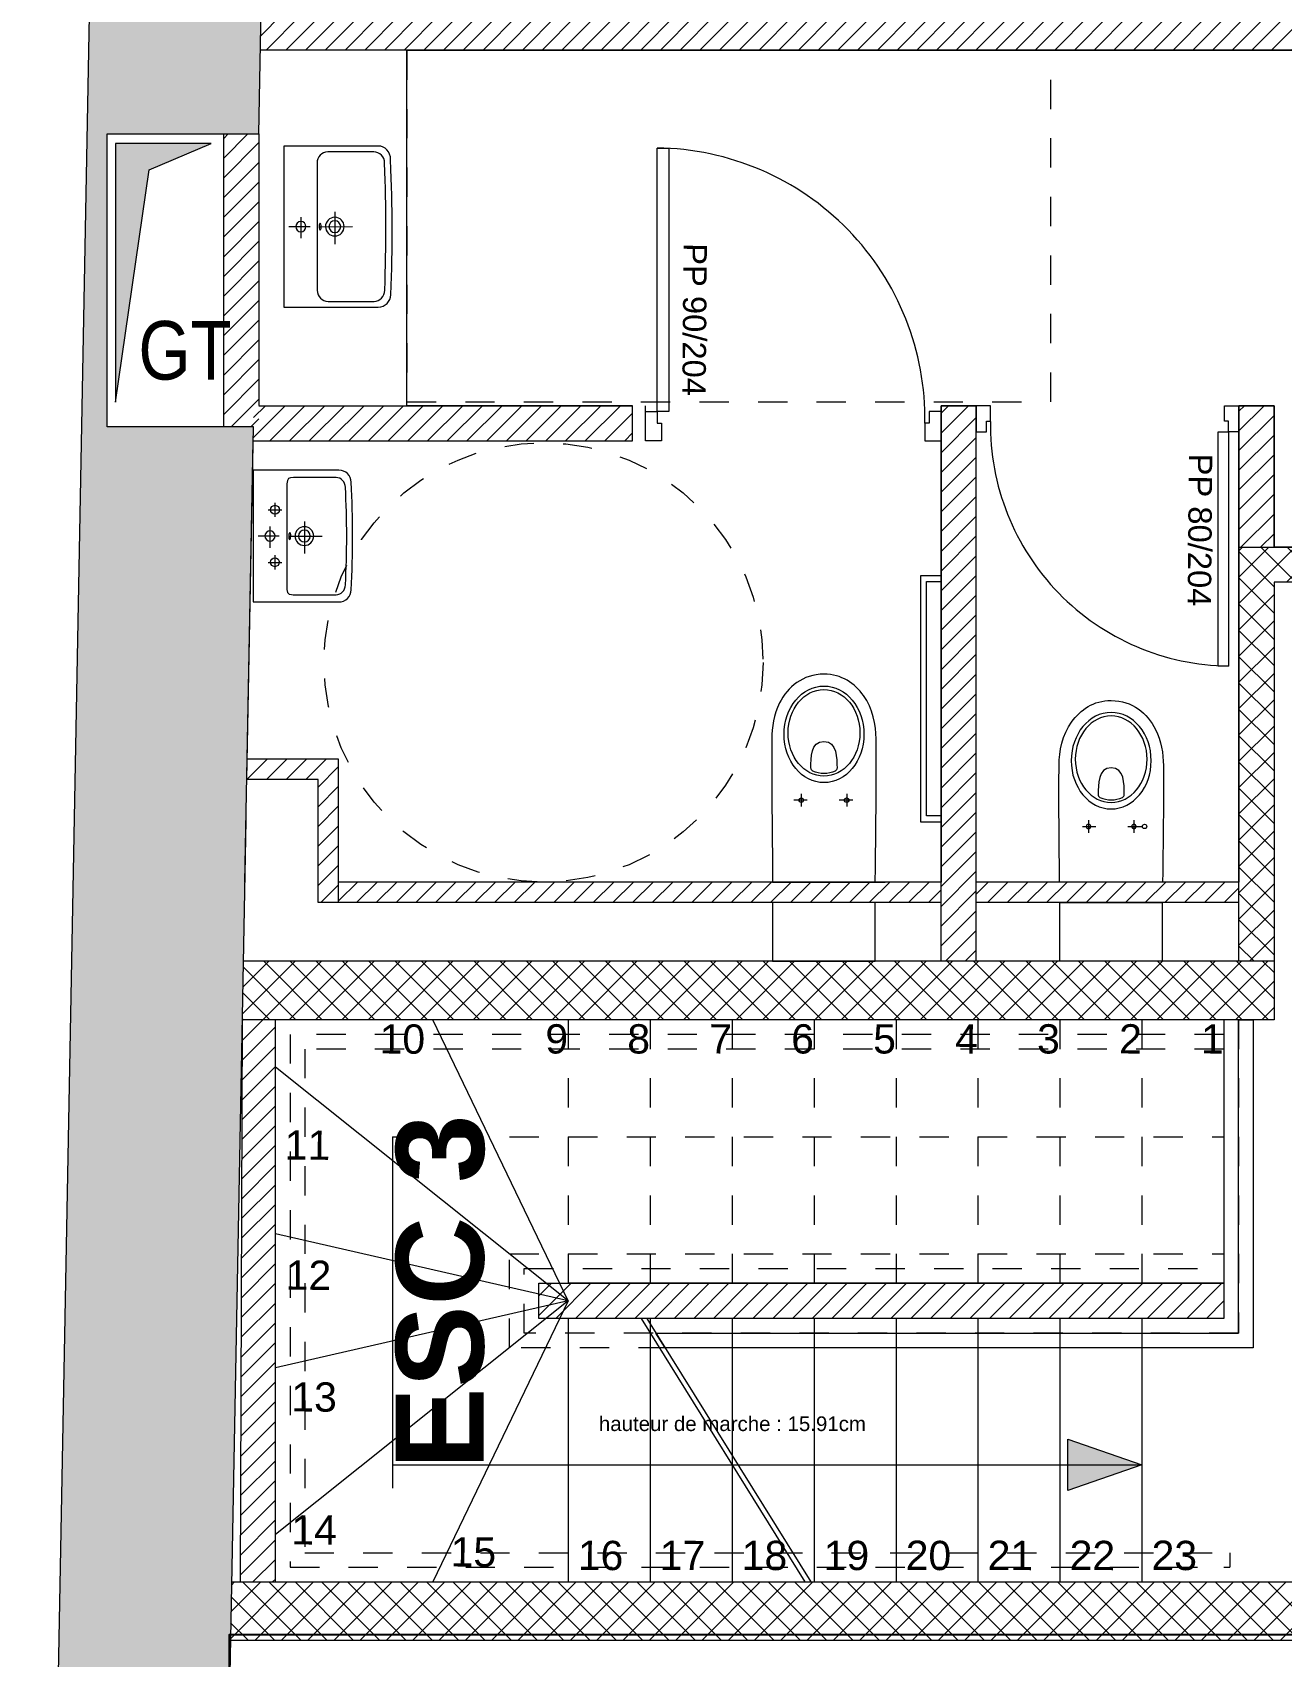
# Model space of a CAD drawing. Extents: x -29.7 to 23.3, y -8.6 to 57.6.
# Drawn here: x -16.51 to -12.25, y -1.74 to 3.81 of the extents above; entities that cross this region are included whole.
import ezdxf

# ---------------------------------------------------------------- set-up
doc = ezdxf.new("R2010")
doc.units = 0
doc.header["$LTSCALE"] = 0.001
for name, pattern in [('92CRH-CVH 01 Structure_Diff$0$CACHE', [0.375, 0.25, -0.125]), ('CONTINU', [0]), ('DASHED', [0.75, 0.5, -0.25]), ('HIDDEN2', [0.1875, 0.125, -0.0625])]:
    doc.linetypes.add(name, pattern=pattern)
doc.layers.get('0').update_dxf_attribs({"lineweight": 5})
doc.layers.add('01-STR_MACONNERIE_HACH', color=252, linetype='Continuous')
doc.layers.add('Exit- Etiquette-incendie', color=1, linetype='Continuous')
doc.layers.add('02-CL HACH PLATRE', color=6, linetype='Continuous', lineweight=5)
doc.layers.add('02-CLOISON_HACH MACONNERIE', color=6, linetype='Continuous', lineweight=5)
doc.layers.add('A-MOQUETTE', color=7, linetype='Continuous', true_color=0xe5ecff)
doc.layers.add('A-projet', color=7, linetype='Continuous', lineweight=5, true_color=0x5b6280)
doc.styles.add('ARIAL', font='arial.ttf')
doc.styles.add('COTE 100', font='arial.ttf', dxfattribs={"height": 0.15})
doc.styles.get("Standard").update_dxf_attribs({"font": 'ARIALN.TTF'})
doc.styles.add('verdana', font='swissc.ttf')

# ---------------------------------------------------------------- blocks, each defined once
blk = doc.blocks.new('wc PMR')
for points in [[(-0.4001, 0.2411), (-0.4001, 0.2611), (-0.3501, 0.2611), (-0.3501, 1.0611), (-0.4001, 1.0611), (-0.4001, 1.0811), (-0.3301, 1.0811), (-0.3301, 0.2411), (-0.4001, 0.2411)], [(0.1752, -0.035), (0.1752, -0.235), (-0.1753, -0.235), (-0.1753, -0.035), (0.1752, -0.035)]]:
    blk.add_lwpolyline(points)
for points in [[(-0.1356, 0.6717), (-0.1047, 0.7143), (-0.0611, 0.745), (-0.0001, 0.745)], [(-0.1783, 0.5239), (-0.1779, 0.5716), (-0.1666, 0.629), (-0.1356, 0.6717)], [(-0.078, 0.3365), (-0.078, 0.3365), (-0.078, 0.2933), (-0.078, 0.2933)], [(0.0773, 0.3369), (0.0773, 0.3369), (0.0773, 0.2936), (0.0773, 0.2936)], [(-0.0985, 0.3147), (-0.0985, 0.3147), (-0.0522, 0.3147), (-0.0522, 0.3147)], [(0.0568, 0.3151), (0.0568, 0.3151), (0.1031, 0.3151), (0.1031, 0.3151)], [(0.1752, 0.035), (0.1752, 0.035), (-0.1754, 0.035), (-0.1754, 0.035)]]:
    blk.add_open_spline(points, degree=3)
for points, knots in [([(-0.0001, 0.745), (-0.0001, 0.745), (0.0724, 0.7449), (0.1234, 0.7019), (0.1515, 0.6466)], [0.5714286, 0.5714286, 0.5714286, 0.5714286, 0.5714286, 0.7142857, 0.7142857, 0.7142857, 0.7142857]), ([(-0.0002, 0.7044), (0.0752, 0.7044), (0.1364, 0.6306), (0.1364, 0.5396), (0.1364, 0.5396), (0.1364, 0.4486), (0.0753, 0.3748), (-0.0002, 0.3748), (-0.0002, 0.3748), (-0.0756, 0.3748), (-0.1368, 0.4486), (-0.1368, 0.5396), (-0.1368, 0.5396), (-0.1368, 0.6306), (-0.0756, 0.7044), (-0.0002, 0.7044)], [0, 0, 0, 0, 0.25, 0.25, 0.25, 0.25, 0.5, 0.5, 0.5, 0.5, 0.75, 0.75, 0.75, 0.75, 1, 1, 1, 1]), ([(-0.0001, 0.6924), (0.0676, 0.6924), (0.1225, 0.6262), (0.1225, 0.5446), (0.1225, 0.5446), (0.1225, 0.463), (0.0676, 0.3968), (-0.0001, 0.3968), (-0.0001, 0.3968), (-0.0678, 0.3968), (-0.1227, 0.463), (-0.1228, 0.5446), (-0.1228, 0.5446), (-0.1228, 0.6262), (-0.0678, 0.6924), (-0.0001, 0.6924)], [0, 0, 0, 0, 0.25, 0.25, 0.25, 0.25, 0.5, 0.5, 0.5, 0.5, 0.75, 0.75, 0.75, 0.75, 1, 1, 1, 1]), ([(0.1515, 0.6466), (0.1515, 0.6466), (0.1711, 0.6078), (0.178, 0.5626), (0.1783, 0.5236)], [0.7142857, 0.7142857, 0.7142857, 0.7142857, 0.7142857, 0.8571429, 0.8571429, 0.8571429, 0.8571429]), ([(-0.1754, 0.035), (-0.1754, 0.035), (-0.1787, 0.3113), (-0.1791, 0.4176), (-0.1783, 0.5239)], [0.1428571, 0.1428571, 0.1428571, 0.1428571, 0.1428572, 0.2857143, 0.2857143, 0.2857143, 0.2857143]), ([(0.0445, 0.4244), (0.0446, 0.4203), (0.0419, 0.4154), (0.0382, 0.4139), (0.0382, 0.4139), (0.0262, 0.4089), (0.013, 0.4058), (0, 0.4058), (0, 0.4058), (-0.0131, 0.4058), (-0.0264, 0.4088), (-0.0385, 0.4139), (-0.0385, 0.4139), (-0.0423, 0.4155), (-0.045, 0.4204), (-0.0447, 0.4245), (-0.0447, 0.4245), (-0.0432, 0.4567), (-0.0461, 0.5154), (-0.0001, 0.5153), (-0.0001, 0.5153), (0.0459, 0.5153), (0.0439, 0.459), (0.0445, 0.4244)], [0, 0, 0, 0, 0.166667, 0.166667, 0.166667, 0.166667, 0.333333, 0.333333, 0.333333, 0.333333, 0.5, 0.5, 0.5, 0.5, 0.666667, 0.666667, 0.666667, 0.666667, 0.833333, 0.833333, 0.833333, 0.833333, 1, 1, 1, 1]), ([(0.1783, 0.5236), (0.1783, 0.5236), (0.179, 0.4174), (0.1779, 0.3112), (0.1752, 0.035)], [0.8571429, 0.8571429, 0.8571429, 0.8571429, 0.8571429, 1, 1, 1, 1]), ([(-0.0776, 0.3223), (-0.0735, 0.3223), (-0.0702, 0.319), (-0.0702, 0.3149), (-0.0702, 0.3149), (-0.0702, 0.3108), (-0.0735, 0.3074), (-0.0776, 0.3074), (-0.0776, 0.3074), (-0.0817, 0.3074), (-0.0851, 0.3108), (-0.0851, 0.3149), (-0.0851, 0.3149), (-0.0851, 0.319), (-0.0817, 0.3223), (-0.0776, 0.3223)], [0, 0, 0, 0, 0.25, 0.25, 0.25, 0.25, 0.5, 0.5, 0.5, 0.5, 0.75, 0.75, 0.75, 0.75, 1, 1, 1, 1]), ([(0.0775, 0.3223), (0.0816, 0.3223), (0.0849, 0.319), (0.0849, 0.3149), (0.0849, 0.3149), (0.0849, 0.3108), (0.0816, 0.3074), (0.0775, 0.3074), (0.0775, 0.3074), (0.0733, 0.3074), (0.07, 0.3108), (0.07, 0.3149), (0.07, 0.3149), (0.07, 0.319), (0.0733, 0.3223), (0.0775, 0.3223)], [0, 0, 0, 0, 0.25, 0.25, 0.25, 0.25, 0.5, 0.5, 0.5, 0.5, 0.75, 0.75, 0.75, 0.75, 1, 1, 1, 1])]:
    blk.add_open_spline(points, degree=3, knots=knots)
blk = doc.blocks.new('WC hand 2')
at = {"linetype": 'Continuous'}
for points in [[(-101.846, 114.7909), (-101.8151, 114.8335), (-101.7716, 114.8642), (-101.7105, 114.8642)], [(-101.8887, 114.6432), (-101.8884, 114.6909), (-101.8771, 114.7482), (-101.846, 114.7909)], [(-101.5352, 114.2442), (-101.5352, 114.2442), (-101.8869, 114.2442), (-101.8869, 114.2442)]]:
    blk.add_open_spline(points, degree=3, dxfattribs=at)
for points, knots in [([(-101.7105, 114.8642), (-101.7105, 114.8642), (-101.638, 114.8642), (-101.587, 114.8211), (-101.5589, 114.7658)], [0.5714286, 0.5714286, 0.5714286, 0.5714286, 0.5714286, 0.7142857, 0.7142857, 0.7142857, 0.7142857]), ([(-101.7106, 114.8236), (-101.6352, 114.8236), (-101.574, 114.7498), (-101.574, 114.6588), (-101.574, 114.6588), (-101.574, 114.5678), (-101.6352, 114.494), (-101.7106, 114.494), (-101.7106, 114.494), (-101.7861, 114.494), (-101.8472, 114.5678), (-101.8472, 114.6588), (-101.8472, 114.6588), (-101.8472, 114.7498), (-101.7861, 114.8236), (-101.7106, 114.8236)], [0, 0, 0, 0, 0.25, 0.25, 0.25, 0.25, 0.5, 0.5, 0.5, 0.5, 0.75, 0.75, 0.75, 0.75, 1, 1, 1, 1]), ([(-101.7106, 114.8116), (-101.6428, 114.8116), (-101.5879, 114.7454), (-101.5879, 114.6638), (-101.5879, 114.6638), (-101.5879, 114.5822), (-101.6428, 114.516), (-101.7106, 114.516), (-101.7106, 114.516), (-101.7783, 114.516), (-101.8332, 114.5822), (-101.8332, 114.6638), (-101.8332, 114.6638), (-101.8332, 114.7454), (-101.7783, 114.8116), (-101.7106, 114.8116)], [0, 0, 0, 0, 0.25, 0.25, 0.25, 0.25, 0.5, 0.5, 0.5, 0.5, 0.75, 0.75, 0.75, 0.75, 1, 1, 1, 1]), ([(-101.5589, 114.7658), (-101.5589, 114.7658), (-101.5393, 114.727), (-101.5325, 114.6818), (-101.5322, 114.6428)], [0.7142857, 0.7142857, 0.7142857, 0.7142857, 0.7142857, 0.8571429, 0.8571429, 0.8571429, 0.8571429]), ([(-101.8869, 114.2442), (-101.8869, 114.2442), (-101.8892, 114.4305), (-101.8895, 114.5368), (-101.8887, 114.6432)], [0.1428571, 0.1428571, 0.1428571, 0.1428571, 0.1428572, 0.2857143, 0.2857143, 0.2857143, 0.2857143]), ([(-101.6659, 114.5436), (-101.6658, 114.5395), (-101.6685, 114.5347), (-101.6723, 114.5331), (-101.6723, 114.5331), (-101.6843, 114.5281), (-101.6974, 114.525), (-101.7105, 114.525), (-101.7105, 114.525), (-101.7236, 114.525), (-101.7368, 114.528), (-101.7489, 114.5331), (-101.7489, 114.5331), (-101.7527, 114.5347), (-101.7554, 114.5396), (-101.7552, 114.5437), (-101.7552, 114.5437), (-101.7536, 114.5759), (-101.7566, 114.6346), (-101.7106, 114.6345), (-101.7106, 114.6345), (-101.6645, 114.6345), (-101.6665, 114.5782), (-101.6659, 114.5436)], [0, 0, 0, 0, 0.166667, 0.166667, 0.166667, 0.166667, 0.333333, 0.333333, 0.333333, 0.333333, 0.5, 0.5, 0.5, 0.5, 0.666667, 0.666667, 0.666667, 0.666667, 0.833333, 0.833333, 0.833333, 0.833333, 1, 1, 1, 1]), ([(-101.5322, 114.6428), (-101.5322, 114.6428), (-101.5314, 114.5366), (-101.5326, 114.4304), (-101.5352, 114.2442)], [0.8571429, 0.8571429, 0.8571429, 0.8571429, 0.8571429, 1, 1, 1, 1]), ([(-101.7881, 114.4416), (-101.784, 114.4416), (-101.7806, 114.4382), (-101.7806, 114.4341), (-101.7806, 114.4341), (-101.7806, 114.43), (-101.784, 114.4267), (-101.7881, 114.4267), (-101.7881, 114.4267), (-101.7922, 114.4267), (-101.7955, 114.43), (-101.7955, 114.4341), (-101.7955, 114.4341), (-101.7955, 114.4382), (-101.7922, 114.4416), (-101.7881, 114.4416)], [0, 0, 0, 0, 0.25, 0.25, 0.25, 0.25, 0.5, 0.5, 0.5, 0.5, 0.75, 0.75, 0.75, 0.75, 1, 1, 1, 1]), ([(-101.633, 114.4416), (-101.6289, 114.4416), (-101.6256, 114.4382), (-101.6256, 114.4341), (-101.6256, 114.4341), (-101.6256, 114.43), (-101.6289, 114.4267), (-101.633, 114.4267), (-101.633, 114.4267), (-101.6371, 114.4267), (-101.6405, 114.43), (-101.6405, 114.4341), (-101.6405, 114.4341), (-101.6405, 114.4382), (-101.6371, 114.4416), (-101.633, 114.4416)], [0, 0, 0, 0, 0.25, 0.25, 0.25, 0.25, 0.5, 0.5, 0.5, 0.5, 0.75, 0.75, 0.75, 0.75, 1, 1, 1, 1])]:
    blk.add_open_spline(points, degree=3, knots=knots, dxfattribs=at)
at = {"linetype": 'DASHED'}
for points in [[(-101.809, 114.4339), (-101.809, 114.4339), (-101.7627, 114.4339), (-101.7627, 114.4339)], [(-101.7884, 114.4557), (-101.7884, 114.4557), (-101.7884, 114.4125), (-101.7884, 114.4125)], [(-101.6537, 114.4343), (-101.6537, 114.4343), (-101.6074, 114.4343), (-101.6074, 114.4343)], [(-101.6332, 114.4561), (-101.6332, 114.4561), (-101.6332, 114.4128), (-101.6332, 114.4128)]]:
    blk.add_open_spline(points, degree=3, dxfattribs=at)
blk = doc.blocks.new('WC HF')
blk.add_lwpolyline([(-0.1752, 0.035), (-0.1752, 0.235), (0.1752, 0.235), (0.1752, 0.035), (-0.1752, 0.035)])
at = {"rotation": 180.0036056120651}
blk.add_blockref('WC hand 2', (-101.7183, 114.2028), dxfattribs=at)
blk = doc.blocks.new('BLOC_ATT_RENS_100')
at = {"flags": 8}
for tag, p, height in [('N°', (-0.4156, 0.9727), 0.25), ('TITRE', (-0.4156, 0.6753), 0.21), ('SURF', (-0.4156, 0.3727), 0.15), ('EFFECTIF', (-0.4156, 0.0727), 0.15), ('HSP', (-0.4156, -0.2356), 0.15), ('REV.SOL', (-0.4156, -0.5258), 0.15), ('REV.MUR', (-0.4156, -0.8258), 0.15), ('PLAF', (-0.4156, -1.1258), 0.15)]:
    blk.add_attdef(tag, p, '', height=height, dxfattribs=at)
at = {"layer": 'Exit- Etiquette-incendie', "flags": 8}
for tag, p in [('EFFECTIF.MAX', (-0.4156, -1.414)), ('SURF.PROG', (-0.4156, -1.6479))]:
    blk.add_attdef(tag, p, '', height=0.15, dxfattribs=at)
blk = doc.blocks.new('Xref-R2-2018-11')
h = blk.add_hatch(color=256)
h.dxf.hatch_style = 1
h.paths.add_polyline_path([(-13.5068, -3.4388), (-13.5068, -4.3229), (-13.3914, -3.5288), (-13.1797, -3.4388)])
h = blk.add_hatch(color=256)
h.dxf.hatch_style = 1
h.paths.add_polyline_path([(-9.9999, -7.9514), (-10.2529, -8.0393), (-10.2529, -7.8634)])
at = {"layer": '01-STR_MACONNERIE_HACH'}
h = blk.add_hatch(color=256, dxfattribs=at)
h.dxf.hatch_style = 1
h.paths.add_polyline_path([(-2.9338, -12.9281), (-2.9663, -13.1734), (-3.0344, -13.1725), (-3.0351, -13.2325), (-2.9852, -13.2331), (-2.9887, -13.5068), (-2.0358, -13.519), (-2.0323, -13.2453), (-1.9823, -13.2459), (-1.9815, -13.1859), (-2.0482, -13.1851), (-2.0744, -12.939)])
h.paths.add_polyline_path([(-5.9186, -12.89), (-5.9511, -13.1353), (-6.0192, -13.1344), (-6.02, -13.1944), (-5.97, -13.195), (-5.9735, -13.4687), (-4.3537, -13.4894), (-4.3502, -13.2157), (-4.3002, -13.2163), (-4.2995, -13.1563), (-4.3661, -13.1555), (-4.3924, -12.9095)])
h.paths.add_polyline_path([(-8.8763, -12.8523), (-8.9088, -13.0975), (-8.9769, -13.0967), (-8.9777, -13.1567), (-8.9277, -13.1573), (-8.9312, -13.431), (-7.3386, -13.4513), (-7.3351, -13.1776), (-7.2851, -13.1783), (-7.2843, -13.1183), (-7.351, -13.1174), (-7.3772, -12.8714)])
h.paths.add_polyline_path([(-11.1808, -12.8229), (-11.2133, -13.0681), (-11.2814, -13.0673), (-11.2822, -13.1273), (-11.2323, -13.1279), (-11.2358, -13.4016), (-10.2963, -13.4136), (-10.2928, -13.1399), (-10.2428, -13.1405), (-10.242, -13.0805), (-10.3087, -13.0797), (-10.3349, -12.8336)])
h.paths.add_polyline_path([(-10.8967, 6.6649), (-10.9467, 6.6652), (-10.9471, 6.6052), (-10.8943, 6.6049), (-10.8705, 6.3609), (-9.9349, 6.3549), (-9.9079, 6.5986), (-9.8547, 6.5982), (-9.8543, 6.6582), (-9.9043, 6.6585), (-9.9023, 6.9761), (-10.8947, 6.9824)])
h.paths.add_polyline_path([(-8.5844, 6.9676), (-8.5864, 6.6501), (-8.6364, 6.6504), (-8.6368, 6.5904), (-8.5841, 6.5901), (-8.5602, 6.3461), (-6.992, 6.3361), (-6.965, 6.5797), (-6.9118, 6.5794), (-6.9114, 6.6394), (-6.9614, 6.6397), (-6.9594, 6.9572)])
h.paths.add_polyline_path([(-5.6415, 6.9488), (-5.6435, 6.6313), (-5.6935, 6.6316), (-5.6939, 6.5716), (-5.6412, 6.5713), (-5.6173, 6.3273), (-4.0169, 6.317), (-3.99, 6.5607), (-3.9367, 6.5604), (-3.9364, 6.6204), (-3.9864, 6.6207), (-3.9843, 6.9382)])
h.paths.add_polyline_path([(-2.6665, 6.9298), (-2.6685, 6.6123), (-2.7185, 6.6126), (-2.7189, 6.5526), (-2.6661, 6.5522), (-2.6423, 6.3082), (-1.704, 6.3022), (-1.677, 6.5459), (-1.6238, 6.5456), (-1.6234, 6.6056), (-1.6734, 6.6059), (-1.6714, 6.9234)])
h.paths.add_polyline_path([(-0.3535, 6.915), (-0.3555, 6.5975), (-0.4055, 6.5978), (-0.4059, 6.5378), (-0.3532, 6.5375), (-0.3294, 6.2934), (1.2351, 6.2834), (1.2366, 6.5273), (1.2866, 6.527), (1.287, 6.587), (1.237, 6.5873), (1.2391, 6.9048)])
h.paths.add_polyline_path([(3.4414, 4.4566), (3.7374, 4.0365), (4.1422, 3.9277), (4.1734, 4.0436), (4.1251, 4.0566), (4.2613, 4.563), (4.0393, 4.878), (3.7229, 4.655), (3.6977, 4.6372), (3.6755, 4.6216), (3.6725, 4.6195)])
h.paths.add_polyline_path([(1.9624, -2.4843), (2.1824, -2.4855), (2.1893, -1.2784), (1.9694, -1.2771)])
edge = h.paths.add_edge_path()
edge.add_line((2.5716, 5.6909), (3.1695, 6.1123))
edge.add_line((3.1695, 6.1123), (3.0138, 6.3333))
edge.add_arc((1.8436, 5.4114), 1.4897, 38.2323, 77.6185)
edge.add_line((2.1631, 6.8664), (2.163, 6.8989))
edge.add_line((2.163, 6.8989), (1.9782, 6.9001))
edge.add_line((1.9782, 6.9001), (1.9761, 6.5826))
edge.add_line((1.9761, 6.5826), (1.9261, 6.5829))
edge.add_line((1.9261, 6.5829), (1.9257, 6.5229))
edge.add_line((1.9257, 6.5229), (1.9757, 6.5226))
edge.add_line((1.9757, 6.5226), (1.9742, 6.2787))
edge.add_line((1.9742, 6.2787), (2.1582, 6.2775))
edge.add_line((2.1582, 6.2775), (2.5716, 5.6909))
h.paths.add_polyline_path([(-13.0351, -4.4062), (-13.5351, -4.4062), (-13.5351, -3.4062), (-13.0165, -3.4062), (-12.8339, 6.3734), (-12.2452, 6.3697), (-12.2182, 6.6133), (-12.165, 6.613), (-12.1646, 6.673), (-12.2146, 6.6733), (-12.2125, 6.9908), (-12.9153, 6.9953), (-12.913, 7.3501), (-13.403, 7.3532), (-13.7899, -13.369), (-12.6008, -13.3842), (-12.5973, -13.1105), (-12.5473, -13.1111), (-12.5465, -13.0511), (-12.6132, -13.0503), (-12.6395, -12.8042), (-13.1918, -12.7972)])
h.paths.add_polyline_path([(-13.5351, -4.4062), (-13.5351, -3.4062)], flags=16)
at = {"layer": '02-CL HACH PLATRE', "lineweight": 13, "transparency": 33554687}
h = blk.add_hatch(dxfattribs=at)
h.set_pattern_fill('ANSI31', color=256, scale=0.015)
h.paths.add_polyline_path([(-8.4282, -2.9121), (-8.5484, -2.9121), (-8.5484, -3.0001), (-11.2668, -3.0001), (-11.2683, -3.1201), (-8.5484, -3.1201), (-8.5484, -3.2472), (-8.4282, -3.2472)])
h.paths.add_polyline_path([(-11.2668, -3.0001), (-13.0089, -3.0001), (-13.0111, -3.118), (-13.0111, -3.1201), (-11.2683, -3.1201)])
h = blk.add_hatch(dxfattribs=at)
h.set_pattern_fill('ANSI31', color=256, scale=0.015)
h.set_pattern_definition([(45, (-0.112634, 0.00021), (-0.03367596, 0.03367596), [])])
h.paths.add_polyline_path([(-13.1365, -3.4062), (-13.0165, -3.4062), (-13.0165, -4.4062), (-13.1365, -4.4062)])
h = blk.add_hatch(dxfattribs=at)
h.set_pattern_fill('ANSI31', color=256, scale=0.015)
h.paths.add_polyline_path([(-11.7398, -4.4546), (-11.7398, -4.3346), (-13.0338, -4.3346), (-13.036, -4.4546)])
h = blk.add_hatch(dxfattribs=at)
h.set_pattern_fill('ANSI31', color=256, scale=0.015)
h.set_pattern_definition([(45, (0.04366, -2e-06), (-0.03367596, 0.03367596), [])])
h.paths.add_polyline_path([(-9.6683, -4.8177), (-9.5483, -4.8177), (-9.5483, -4.3346), (-9.6683, -4.3346)])
h.paths.add_polyline_path([(-10.5661, -6.2314), (-10.6861, -6.2314), (-10.6861, -4.3346), (-10.5661, -4.3346)])
h = blk.add_hatch(dxfattribs=at)
h.set_pattern_fill('ANSI31', color=256, scale=0.015)
h.paths.add_polyline_path([(-12.7442, -5.5414), (-13.0563, -5.5414), (-13.0576, -5.6114), (-12.8142, -5.6114), (-12.8142, -6.0314), (-12.7442, -6.0314)])
h = blk.add_hatch(dxfattribs=at)
h.set_pattern_fill('ANSI31', color=256, scale=0.015)
h.set_pattern_definition([(45, (-0.079977, 4e-06), (-0.03367596, 0.03367596), [])])
h.paths.add_polyline_path([(-10.6861, -5.9614), (-11.3845, -5.9614), (-11.3854, -6.0314), (-11.3076, -6.0314), (-11.3076, -6.0314), (-10.9571, -6.0314), (-10.6861, -6.0314)])
h.paths.add_polyline_path([(-9.6683, -5.9614), (-10.5661, -5.9614), (-10.5661, -6.0314), (-10.3242, -6.0314), (-10.3242, -6.0314), (-9.9737, -6.0314), (-9.6683, -6.0314)])
h.paths.add_polyline_path([(-12.7442, -5.9614), (-12.7442, -6.0314), (-11.3854, -6.0314), (-11.3845, -5.9614), (-12.7403, -5.9614), (-12.7417, -5.9614)])
h = blk.add_hatch(dxfattribs=at)
h.set_pattern_fill('ANSI31', color=256, scale=0.015)
h.paths.add_polyline_path([(-12.9599, -6.4314), (-13.0729, -6.4314), (-13.0729, -6.4315), (-13.0799, -8.3514), (-12.9599, -8.3514)])
h = blk.add_hatch(dxfattribs=at)
h.set_pattern_fill('ANSI31', color=256, scale=0.015)
h.paths.add_polyline_path([(-12.0599, -7.3314), (-9.7199, -7.3314), (-9.7199, -7.4514), (-12.0599, -7.4514)])
at = {"layer": '02-CLOISON_HACH MACONNERIE', "transparency": 33554687}
h = blk.add_hatch(dxfattribs=at)
h.set_pattern_fill('ANSI37', color=256, scale=0.02)
h.set_pattern_definition([(45, (0.04362, 0.37595), (-0.04490128, 0.04490128), []), (135, (0.04362, 0.37595), (-0.04490128, -0.04490128), [])])
h.paths.add_polyline_path([(-9.6684, -4.8176), (-8.4283, -4.8177), (-8.4283, -4.9376), (-9.5484, -4.9376), (-9.5484, -6.2314), (-9.6684, -6.2314), (-9.6683, -4.8376)])
h = blk.add_hatch(dxfattribs=at)
h.set_pattern_fill('ANSI37', color=256, scale=0.02)
h.paths.add_polyline_path([(-9.5484, -6.4314), (-9.5484, -6.2314), (-13.0692, -6.2314), (-13.0729, -6.4314)])
at = {"layer": '02-CLOISON_HACH MACONNERIE', "lineweight": 5, "transparency": 33554687}
h = blk.add_hatch(dxfattribs=at)
h.set_pattern_fill('ANSI37', color=256, scale=0.02)
h.set_pattern_definition([(45, (10.81605, 16.895694), (-0.04490128, 0.04490128), []), (135, (10.81605, 16.895694), (-0.04490128, -0.04490128), [])])
h.paths.add_polyline_path([(-8.4284, -8.3514), (-13.1103, -8.3514), (-13.114, -8.5514), (-8.4284, -8.5514)])
for p, q in [((-13.403, 7.3532), (-13.7899, -13.369)), ((-11.9599, -7.3914), (-12.4222, -6.4314)), ((-11.9599, -7.3914), (-12.9599, -6.5939)), ((-11.9599, -7.3914), (-12.9599, -7.1631)), ((-11.9599, -7.3914), (-12.9599, -8.1888)), ((-11.9599, -7.3914), (-12.9599, -7.6196)), ((-11.9599, -7.3914), (-12.4222, -8.3514))]:
    blk.add_line(p, q)
at = {"linetype": 'Continuous'}
for p, q in [((-10.6861, -5.9614), (-12.7442, -5.9614)), ((-9.6683, -5.9614), (-10.5661, -5.9614)), ((-10.6861, -6.0314), (-12.8142, -6.0314)), ((-9.6683, -6.0314), (-10.5661, -6.0314)), ((-9.592, -6.2314), (-13.0692, -6.2314)), ((-9.632, -6.2314), (-10.5298, -6.2314)), ((-9.5484, -6.4314), (-13.0729, -6.4314)), ((-9.5484, -6.4314), (-12.9588, -6.4314))]:
    blk.add_line(p, q, dxfattribs=at)
for points in [[(-13.0165, -3.4062), (-12.8339, 6.3734), (-12.2452, 6.3697)], [(-13.5351, -4.4062), (-13.5351, -3.4062), (-13.0351, -3.4062)], [(-13.0351, -4.4062), (-13.5351, -4.4062)], [(-13.0576, -5.6114), (-13.0351, -4.4062)], [(-12.6395, -12.8042), (-13.1918, -12.7972), (-13.0603, -5.7515)], [(-11.6599, -7.5014), (-9.6699, -7.5014), (-9.6699, -6.4314), (-9.6199, -6.4314), (-9.6199, -7.5514), (-11.6288, -7.5514), (-11.6599, -7.5014)], [(-9.7199, -6.4314), (-9.7199, -7.3314)], [(-12.5599, -6.8314), (-12.5599, -8.0314)], [(-11.9599, -7.4514), (-11.9599, -8.3514)], [(-11.711, -7.4514), (-11.151, -8.3514)], [(-11.691, -7.4514), (-11.131, -8.3514)], [(-11.6799, -7.4514), (-11.6799, -8.3514)], [(-11.3999, -7.4514), (-11.3999, -8.3514)], [(-11.1199, -7.4514), (-11.1199, -8.3514)], [(-10.8399, -7.4514), (-10.8399, -8.3514)], [(-10.5599, -7.4514), (-10.5599, -8.3514)], [(-10.2799, -7.4514), (-10.2799, -8.3514)], [(-9.9999, -7.4514), (-9.9999, -8.3514)], [(-9.9999, -7.9514), (-10.2529, -8.0393), (-10.2529, -7.8634), (-9.9999, -7.9514)], [(-12.5599, -7.9514), (-9.9999, -7.9514)]]:
    blk.add_lwpolyline(points)
for points in [[(-13.0642, -5.9614), (-13.036, -4.4546), (-11.7398, -4.4546), (-11.7398, -4.3346), (-12.5111, -4.3346), (-12.5111, -3.1214)], [(-8.5484, -3.1201), (-13.0111, -3.1201)], [(-12.5111, -3.1214), (-8.5484, -3.1201), (-8.5484, -4.8177), (-9.5483, -4.8177), (-9.5483, -4.3346), (-9.6683, -4.3346), (-9.6683, -5.9614), (-10.5661, -5.9614), (-10.5661, -4.3346), (-10.6861, -4.3346), (-10.6861, -5.9614), (-12.7442, -5.9614)], [(-13.1365, -3.4062), (-13.0165, -3.4062), (-13.0165, -4.3344)], [(-13.0345, -4.4062), (-13.1365, -4.4062), (-13.1365, -3.4062)], [(-13.0165, -4.3346), (-11.7398, -4.3346)], [(-11.7398, -4.4546), (-11.7398, -4.3346)], [(-11.6961, -4.4546), (-11.6961, -4.3346)], [(-10.6861, -6.2314), (-10.6861, -4.3346)], [(-10.6861, -4.3346), (-10.5661, -4.3346)], [(-10.5661, -6.2314), (-10.5661, -4.3346)], [(-9.712, -4.3346), (-9.592, -4.3346)], [(-9.6683, -4.8377), (-9.6683, -4.3346), (-9.5483, -4.3346), (-9.5483, -4.8177)], [(-13.036, -4.4546), (-11.7398, -4.4546)], [(-12.7442, -6.0314), (-12.7442, -5.5414), (-13.0563, -5.5414)], [(-12.8142, -6.0314), (-12.8142, -5.6114), (-13.0576, -5.6114)], [(-13.0642, -5.9614), (-13.0642, -5.9614)], [(-9.5484, -6.2314), (-9.5484, -6.4314)], [(-13.0796, -8.3514), (-13.0729, -6.4315)], [(-12.9599, -8.3514), (-12.9599, -6.4314)], [(-9.7199, -7.3314), (-11.9599, -7.3314)], [(-9.7199, -7.4514), (-11.9599, -7.4514)], [(-13.1103, -8.3514), (-8.4284, -8.3514), (-8.4284, -8.5514), (-13.114, -8.5514)]]:
    blk.add_lwpolyline(points, dxfattribs=at)
at = {"color": 6, "linetype": 'HIDDEN2'}
blk.add_lwpolyline([(-12.5111, -4.3214), (-10.3111, -4.3214), (-10.3111, -3.1214), (-12.5111, -3.1214), (-12.5111, -4.3214)], dxfattribs=at)
blk.add_lwpolyline([(-13.5068, -3.4388), (-13.5068, -4.3229), (-13.3914, -3.5288), (-13.1797, -3.4388)], close=True)
at = {"linetype": 'CONTINU'}
for points in [[(-11.6161, -4.3546), (-11.6561, -4.3546), (-11.6561, -3.4546), (-11.6161, -3.4546)], [(-11.6411, -4.4546), (-11.6961, -4.4546), (-11.6961, -4.3546), (-11.6561, -4.3546), (-11.6561, -4.3946), (-11.6411, -4.3946), (-11.6411, -4.4546)], [(-10.7411, -4.4546), (-10.6861, -4.4546), (-10.6861, -4.3546), (-10.7261, -4.3546), (-10.7261, -4.3946), (-10.7411, -4.3946), (-10.7411, -4.4546)], [(-10.5172, -4.3346), (-10.5661, -4.3346), (-10.5661, -4.4235), (-10.5305, -4.4235), (-10.5305, -4.3879), (-10.5172, -4.3879), (-10.5172, -4.3346)], [(-9.7172, -4.3346), (-9.6683, -4.3346), (-9.6683, -4.4235), (-9.7039, -4.4235), (-9.7039, -4.3879), (-9.7172, -4.3879), (-9.7172, -4.3346)], [(-9.7394, -4.4235), (-9.7039, -4.4235), (-9.7039, -5.2235), (-9.7394, -5.2235)]]:
    blk.add_lwpolyline(points, close=True, dxfattribs=at)
at = {"linetype": 'Continuous'}
for points in [[(-9.6684, -4.8176), (-8.4283, -4.8177), (-8.4283, -4.9376), (-9.5484, -4.9376), (-9.5484, -6.2314), (-9.6684, -6.2314), (-9.6683, -4.8376)], [(-12.0599, -7.3314), (-9.7199, -7.3314), (-9.7199, -7.4514), (-12.0599, -7.4514)]]:
    blk.add_lwpolyline(points, close=True, dxfattribs=at)
at = {"linetype": '92CRH-CVH 01 Structure_Diff$0$CACHE', "ltscale": 0.5}
for points in [[(-9.6199, -6.4314), (-9.6199, -7.5514), (-12.1599, -7.5514), (-12.1599, -7.2314), (-9.7199, -7.2314)], [(-9.6699, -6.4314), (-9.6699, -7.5014), (-12.1099, -7.5014), (-12.1099, -7.2814), (-9.7199, -7.2814)], [(-11.9599, -6.4314), (-11.9599, -7.3314)], [(-11.6799, -6.4314), (-11.6799, -7.3314)], [(-11.3999, -6.4314), (-11.3999, -7.3314)], [(-11.1199, -6.4314), (-11.1199, -7.3314)], [(-10.8399, -6.4314), (-10.8399, -7.3314)], [(-10.5599, -6.4314), (-10.5599, -7.3314)], [(-10.2799, -6.4314), (-10.2799, -7.3314)], [(-9.9999, -6.4314), (-9.9999, -7.3314)], [(-9.7199, -6.4814), (-12.9099, -6.4814), (-12.9099, -8.3014), (-9.7199, -8.3014), (-9.6999, -8.3014)], [(-9.7199, -6.5314), (-12.8599, -6.5314), (-12.8599, -8.2514), (-9.6999, -8.2514)], [(-12.5599, -6.8314), (-9.7199, -6.8314)], [(-9.6999, -8.2514), (-9.6999, -8.3014)]]:
    blk.add_lwpolyline(points, dxfattribs=at)
at = {"color": 6, "linetype": 'HIDDEN2'}
blk.add_circle((-12.044, -5.2111), 0.75, dxfattribs=at)
at = {"linetype": 'CONTINU'}
for centre, radius, start, end in [((-11.6668, -4.3804), 0.9259, 359.1206, 89.3351), ((-9.6943, -4.4006), 0.823, 179.1206, 269.3351)]:
    blk.add_arc(centre, radius, start, end, dxfattribs=at)
at = {"lineweight": 18}
for centre, major_axis in [((-12.9613, -4.6898), (-0.015, 0)), ((-12.9616, -4.8693), (0, -0.015))]:
    blk.add_ellipse(centre, major_axis=major_axis, ratio=1, dxfattribs=at)
for points, knots in [([(-12.9311, -3.9986), (-12.9311, -3.9986), (-12.9311, -3.4488), (-12.9311, -3.4488), (-12.9311, -3.4488), (-12.9311, -3.4488), (-12.6086, -3.4479), (-12.6086, -3.4479), (-12.6086, -3.4479), (-12.5855, -3.4478), (-12.5666, -3.467), (-12.5665, -3.4954), (-12.5665, -3.4954), (-12.5596, -3.6653), (-12.5594, -3.7858), (-12.5652, -3.9558), (-12.5652, -3.9558), (-12.566, -3.9789), (-12.5853, -3.9977), (-12.6088, -3.9978), (-12.6088, -3.9978), (-12.6088, -3.9978), (-12.9311, -3.9986), (-12.9311, -3.9986)], [0, 0, 0, 0, 0.142857, 0.142857, 0.142857, 0.142867, 0.285714, 0.285714, 0.285714, 0.285724, 0.428571, 0.428571, 0.428571, 0.428581, 0.571429, 0.571429, 0.571429, 0.571439, 0.714286, 0.714286, 0.714286, 0.714296, 1, 1, 1, 1]), ([(-12.817, -3.9406), (-12.817, -3.9406), (-12.8178, -3.5063), (-12.8178, -3.5063), (-12.8178, -3.5063), (-12.8178, -3.4854), (-12.8013, -3.4682), (-12.7811, -3.4681), (-12.7811, -3.4681), (-12.7811, -3.4681), (-12.624, -3.4677), (-12.624, -3.4677), (-12.624, -3.4677), (-12.6038, -3.4677), (-12.5872, -3.4848), (-12.5871, -3.5057), (-12.5871, -3.5057), (-12.5812, -3.667), (-12.581, -3.7787), (-12.5864, -3.94), (-12.5864, -3.94), (-12.5871, -3.961), (-12.6028, -3.9782), (-12.623, -3.9782), (-12.623, -3.9782), (-12.623, -3.9782), (-12.7802, -3.9786), (-12.7802, -3.9786), (-12.7802, -3.9786), (-12.8004, -3.9787), (-12.817, -3.9616), (-12.817, -3.9406)], [0, 0, 0, 0, 0.111111, 0.111111, 0.111111, 0.111121, 0.222222, 0.222222, 0.222222, 0.222232, 0.333333, 0.333333, 0.333333, 0.333343, 0.444444, 0.444444, 0.444444, 0.444454, 0.555556, 0.555556, 0.555556, 0.555566, 0.666667, 0.666667, 0.666667, 0.666677, 0.777778, 0.777778, 0.777778, 0.777788, 1, 1, 1, 1]), ([(-12.8856, -3.7107), (-12.8787, -3.7038), (-12.8677, -3.7038), (-12.8608, -3.7106), (-12.8608, -3.7106), (-12.854, -3.7174), (-12.8539, -3.7285), (-12.8607, -3.7354), (-12.8607, -3.7354), (-12.8676, -3.7422), (-12.8786, -3.7423), (-12.8855, -3.7354), (-12.8855, -3.7354), (-12.8923, -3.7286), (-12.8924, -3.7175), (-12.8856, -3.7107)], [0, 0, 0, 0, 0.2, 0.2, 0.2, 0.20001, 0.4, 0.4, 0.4, 0.40001, 0.6, 0.6, 0.6, 0.60001, 1, 1, 1, 1]), ([(-12.8106, -3.723), (-12.8105, -3.7165), (-12.8089, -3.7113), (-12.807, -3.7115), (-12.807, -3.7115), (-12.8051, -3.7116), (-12.8036, -3.7171), (-12.8036, -3.7236), (-12.8036, -3.7236), (-12.8037, -3.7301), (-12.8053, -3.7353), (-12.8072, -3.7351), (-12.8072, -3.7351), (-12.8091, -3.735), (-12.8106, -3.7296), (-12.8106, -3.723)], [0, 0, 0, 0, 0.2, 0.2, 0.2, 0.20001, 0.4, 0.4, 0.4, 0.40001, 0.6, 0.6, 0.6, 0.60001, 1, 1, 1, 1]), ([(-12.789, -3.7232), (-12.789, -3.7056), (-12.7748, -3.6912), (-12.7571, -3.6912), (-12.7571, -3.6912), (-12.7395, -3.6911), (-12.7252, -3.7054), (-12.7251, -3.723), (-12.7251, -3.723), (-12.7251, -3.7407), (-12.7393, -3.755), (-12.757, -3.755), (-12.757, -3.755), (-12.7746, -3.7551), (-12.7889, -3.7408), (-12.789, -3.7232)], [0, 0, 0, 0, 0.2, 0.2, 0.2, 0.20001, 0.4, 0.4, 0.4, 0.40001, 0.6, 0.6, 0.6, 0.60001, 1, 1, 1, 1]), ([(-12.7771, -3.7232), (-12.7771, -3.7121), (-12.7682, -3.7031), (-12.7571, -3.703), (-12.7571, -3.703), (-12.746, -3.703), (-12.737, -3.712), (-12.737, -3.7231), (-12.737, -3.7231), (-12.737, -3.7341), (-12.7459, -3.7431), (-12.757, -3.7432), (-12.757, -3.7432), (-12.7681, -3.7432), (-12.7771, -3.7342), (-12.7771, -3.7232)], [0, 0, 0, 0, 0.2, 0.2, 0.2, 0.20001, 0.4, 0.4, 0.4, 0.40001, 0.6, 0.6, 0.6, 0.60001, 1, 1, 1, 1]), ([(-13.0364, -5.0048), (-13.0364, -5.0048), (-13.0364, -4.5546), (-13.0364, -4.5546), (-13.0364, -4.5546), (-13.0364, -4.5546), (-12.7432, -4.5546), (-12.7432, -4.5546), (-12.7432, -4.5546), (-12.7201, -4.5546), (-12.7012, -4.5725), (-12.7012, -4.5961), (-12.7012, -4.5961), (-12.6947, -4.7184), (-12.6946, -4.8408), (-12.7008, -4.9632), (-12.7008, -4.9632), (-12.702, -4.9863), (-12.7199, -5.0048), (-12.7434, -5.0048), (-12.7434, -5.0048), (-12.7434, -5.0048), (-13.0364, -5.0048), (-13.0364, -5.0048)], [0, 0, 0, 0, 0.142857, 0.142857, 0.142857, 0.142867, 0.285714, 0.285714, 0.285714, 0.285724, 0.428571, 0.428571, 0.428571, 0.428581, 0.571429, 0.571429, 0.571429, 0.571439, 0.714286, 0.714286, 0.714286, 0.714296, 1, 1, 1, 1]), ([(-12.9205, -4.9621), (-12.9205, -4.9621), (-12.9205, -4.6019), (-12.9205, -4.6019), (-12.9205, -4.6019), (-12.9205, -4.5814), (-12.9134, -4.5799), (-12.8982, -4.5799), (-12.8982, -4.5799), (-12.8982, -4.5799), (-12.7526, -4.5799), (-12.7526, -4.5799), (-12.7526, -4.5799), (-12.7352, -4.5799), (-12.7219, -4.595), (-12.7209, -4.6132), (-12.7209, -4.6132), (-12.7149, -4.7244), (-12.7149, -4.8356), (-12.7209, -4.9468), (-12.7209, -4.9468), (-12.7219, -4.9651), (-12.7352, -4.9799), (-12.7526, -4.9799), (-12.7526, -4.9799), (-12.7526, -4.9799), (-12.8996, -4.9799), (-12.8996, -4.9799), (-12.8996, -4.9799), (-12.9061, -4.9799), (-12.9205, -4.9803), (-12.9205, -4.9621)], [0, 0, 0, 0, 0.111111, 0.111111, 0.111111, 0.111121, 0.222222, 0.222222, 0.222222, 0.222232, 0.333333, 0.333333, 0.333333, 0.333343, 0.444444, 0.444444, 0.444444, 0.444454, 0.555556, 0.555556, 0.555556, 0.555566, 0.666667, 0.666667, 0.666667, 0.666677, 0.777778, 0.777778, 0.777778, 0.777788, 1, 1, 1, 1]), ([(-12.991, -4.7671), (-12.9841, -4.7603), (-12.9731, -4.7603), (-12.9662, -4.7671), (-12.9662, -4.7671), (-12.9594, -4.774), (-12.9594, -4.785), (-12.9662, -4.7919), (-12.9662, -4.7919), (-12.9731, -4.7987), (-12.9841, -4.7987), (-12.991, -4.7919), (-12.991, -4.7919), (-12.9978, -4.785), (-12.9978, -4.774), (-12.991, -4.7671)], [0, 0, 0, 0, 0.2, 0.2, 0.2, 0.20001, 0.4, 0.4, 0.4, 0.40001, 0.6, 0.6, 0.6, 0.60001, 1, 1, 1, 1]), ([(-12.9146, -4.7795), (-12.9145, -4.773), (-12.9129, -4.7678), (-12.911, -4.768), (-12.911, -4.768), (-12.9091, -4.7682), (-12.9075, -4.7736), (-12.9076, -4.7801), (-12.9076, -4.7801), (-12.9077, -4.7867), (-12.9093, -4.7918), (-12.9112, -4.7917), (-12.9112, -4.7917), (-12.9131, -4.7915), (-12.9146, -4.7861), (-12.9146, -4.7795)], [0, 0, 0, 0, 0.2, 0.2, 0.2, 0.20001, 0.4, 0.4, 0.4, 0.40001, 0.6, 0.6, 0.6, 0.60001, 1, 1, 1, 1]), ([(-12.893, -4.7798), (-12.893, -4.7621), (-12.8787, -4.7478), (-12.861, -4.7478), (-12.861, -4.7478), (-12.8434, -4.7478), (-12.8291, -4.7621), (-12.8291, -4.7798), (-12.8291, -4.7798), (-12.8291, -4.7974), (-12.8434, -4.8117), (-12.861, -4.8117), (-12.861, -4.8117), (-12.8787, -4.8117), (-12.893, -4.7974), (-12.893, -4.7798)], [0, 0, 0, 0, 0.2, 0.2, 0.2, 0.20001, 0.4, 0.4, 0.4, 0.40001, 0.6, 0.6, 0.6, 0.60001, 1, 1, 1, 1]), ([(-12.8811, -4.7798), (-12.8811, -4.7687), (-12.8721, -4.7597), (-12.861, -4.7597), (-12.861, -4.7597), (-12.85, -4.7597), (-12.841, -4.7687), (-12.841, -4.7798), (-12.841, -4.7798), (-12.841, -4.7908), (-12.85, -4.7998), (-12.861, -4.7998), (-12.861, -4.7998), (-12.8721, -4.7998), (-12.8811, -4.7908), (-12.8811, -4.7798)], [0, 0, 0, 0, 0.2, 0.2, 0.2, 0.20001, 0.4, 0.4, 0.4, 0.40001, 0.6, 0.6, 0.6, 0.60001, 1, 1, 1, 1])]:
    blk.add_open_spline(points, degree=3, knots=knots, dxfattribs=at)
for points in [[(-12.8735, -3.6906), (-12.8735, -3.6906), (-12.8736, -3.7629), (-12.8736, -3.7629)], [(-12.7571, -3.6728), (-12.7571, -3.6728), (-12.7568, -3.7829), (-12.7568, -3.7829)], [(-12.8416, -3.7232), (-12.8416, -3.7232), (-12.9138, -3.7232), (-12.9138, -3.7232)], [(-12.8066, -3.7233), (-12.8066, -3.7233), (-12.6967, -3.7229), (-12.6967, -3.7229)], [(-12.9845, -4.6898), (-12.9845, -4.6898), (-12.9383, -4.6898), (-12.9383, -4.6898)], [(-12.9611, -4.7143), (-12.9611, -4.7143), (-12.9611, -4.6659), (-12.9611, -4.6659)], [(-12.9789, -4.7471), (-12.9789, -4.7471), (-12.9791, -4.8194), (-12.9791, -4.8194)], [(-12.861, -4.7295), (-12.861, -4.7295), (-12.8609, -4.8396), (-12.8609, -4.8396)], [(-12.947, -4.7798), (-12.947, -4.7798), (-13.0193, -4.7796), (-13.0193, -4.7796)], [(-12.9106, -4.7798), (-12.9106, -4.7798), (-12.8007, -4.7797), (-12.8007, -4.7797)], [(-12.9847, -4.8696), (-12.9847, -4.8696), (-12.9383, -4.8696), (-12.9383, -4.8696)], [(-12.9612, -4.8943), (-12.9612, -4.8943), (-12.9612, -4.8455), (-12.9612, -4.8455)]]:
    blk.add_open_spline(points, degree=3, dxfattribs=at)
at = {"linetype": 'Continuous'}
for points in [[(-9.9983, -5.7712), (-9.9982, -5.7673), (-9.995, -5.7641), (-9.991, -5.764)], [(-9.991, -5.764), (-9.9909, -5.764), (-9.9909, -5.764), (-9.9908, -5.764)], [(-9.9908, -5.764), (-9.9868, -5.764), (-9.9835, -5.7672), (-9.9834, -5.7712)], [(-9.9982, -5.7722), (-9.9982, -5.7721), (-9.9983, -5.772), (-9.9983, -5.7718)], [(-9.9982, -5.7726), (-9.9982, -5.7725), (-9.9982, -5.7723), (-9.9982, -5.7722)], [(-9.9981, -5.773), (-9.9981, -5.7728), (-9.9982, -5.7727), (-9.9982, -5.7726)], [(-9.9979, -5.7737), (-9.998, -5.7734), (-9.9981, -5.7732), (-9.9981, -5.773)], [(-9.9977, -5.7744), (-9.9978, -5.7741), (-9.9979, -5.7739), (-9.9979, -5.7737)], [(-9.9974, -5.775), (-9.9975, -5.7748), (-9.9976, -5.7746), (-9.9977, -5.7744)], [(-9.997, -5.7756), (-9.9971, -5.7754), (-9.9973, -5.7752), (-9.9974, -5.775)], [(-9.9966, -5.7762), (-9.9967, -5.776), (-9.9969, -5.7758), (-9.997, -5.7756)], [(-9.9961, -5.7767), (-9.9963, -5.7766), (-9.9964, -5.7764), (-9.9966, -5.7762)], [(-9.9956, -5.7772), (-9.9957, -5.777), (-9.9959, -5.7769), (-9.9961, -5.7767)], [(-9.9944, -5.778), (-9.9948, -5.7778), (-9.9952, -5.7775), (-9.9956, -5.7772)], [(-9.993, -5.7786), (-9.9935, -5.7784), (-9.994, -5.7782), (-9.9944, -5.778)], [(-9.992, -5.7788), (-9.9923, -5.7788), (-9.9927, -5.7787), (-9.993, -5.7786)], [(-9.9916, -5.7789), (-9.9917, -5.7789), (-9.9918, -5.7788), (-9.992, -5.7788)], [(-9.9912, -5.7789), (-9.9913, -5.7789), (-9.9915, -5.7789), (-9.9916, -5.7789)], [(-9.991, -5.7789), (-9.9911, -5.7789), (-9.9911, -5.7789), (-9.9912, -5.7789)]]:
    blk.add_open_spline(points, degree=3, dxfattribs=at)
for points, knots in [([(-9.9983, -5.7718), (-9.9983, -5.7717), (-9.9983, -5.7716), (-9.9983, -5.7715), (-9.9983, -5.7715), (-9.9983, -5.7714), (-9.9983, -5.7713), (-9.9983, -5.7712)], [0.74218516, 0.74218516, 0.74218516, 0.74218516, 0.75, 0.75, 0.75, 0.75000001, 0.75426624, 0.75426624, 0.75426624, 0.75426624]), ([(-9.9834, -5.7715), (-9.9834, -5.7756), (-9.9867, -5.7789), (-9.9908, -5.7789), (-9.9908, -5.7789), (-9.9909, -5.7789), (-9.9909, -5.7789), (-9.991, -5.7789)], [0.25, 0.25, 0.25, 0.25, 0.5, 0.5, 0.5, 0.5, 0.5032279, 0.5032279, 0.5032279, 0.5032279]), ([(-9.9834, -5.7712), (-9.9834, -5.7713), (-9.9834, -5.7714), (-9.9834, -5.7715), (-9.9834, -5.7715), (-9.9834, -5.7715), (-9.9834, -5.7715)], [0.245733763, 0.245733763, 0.245733763, 0.245733763, 0.25, 0.25, 0.25, 0.250000001, 0.250000001, 0.250000001, 0.250000001])]:
    blk.add_open_spline(points, degree=3, knots=knots, dxfattribs=at)
at = {"layer": '02-CL HACH PLATRE', "linetype": 'Continuous'}
for points in [[(-11.2277, -5.9614), (-11.2277, -5.9614), (-11.14, -5.9614), (-11.0524, -5.9614)], [(-11.0524, -5.9614), (-10.9647, -5.9614), (-10.8771, -5.9614), (-10.8771, -5.9614)]]:
    blk.add_open_spline(points, degree=3, dxfattribs=at)
ref = blk.add_blockref('BLOC_ATT_RENS_100', (-13.0854, -4.6397), dxfattribs=dict(xscale=0.8245668775708916, yscale=0.8245668775708916, zscale=1.601966941423554))
ref.add_attrib('TITRE', 'GT', (-13.4281, -4.2454), dxfattribs={"height": 0.2, "style": 'verdana', "flags": 8})
at = {"lineweight": 18, "xscale": -1, "rotation": 0.002912768063225712}
blk.add_blockref('wc PMR', (-11.0861, -5.9964), dxfattribs=at)
at = {"lineweight": 18, "rotation": 179.9999996955037}
blk.add_blockref('WC HF', (-10.1053, -5.9964), dxfattribs=at)
at = {"linetype": 'Continuous', "style": 'ARIAL'}
blk.add_text('hauteur de marche : 15.91cm', height=0.05, dxfattribs=at).set_placement((-11.8549, -7.8361))
at = {"char_height": 0.08, "width": 1.472401, "attachment_point": 1, "rotation": 269.5012}
for s, insert in [('{\\fArial|b0|i0|c0|p34;PP 90/204}', (-11.4857, -3.7799)), ('{\\fArial|b0|i0|c0|p34;PP 90/204}', (-11.4857, -3.7799)), ('{\\fArial|b0|i0|c0|p34;PP 80/204}', (-9.7592, -4.4985)), ('{\\fArial|b0|i0|c0|p34;PP 80/204}', (-9.7592, -4.4985))]:
    blk.add_mtext(s, dxfattribs=dict(at, insert=insert))
at = {"char_height": 0.1, "width": 25.873028, "attachment_point": 1, "rotation": 359.5595, "line_spacing_factor": 0.8, "style": 'ARIAL'}
for s, insert in [('10', (-12.6034, -6.4465)), ('9', (-12.0374, -6.4465)), ('8', (-11.7574, -6.4465)), ('7', (-11.4774, -6.4465)), ('6', (-11.1974, -6.4465)), ('5', (-10.9174, -6.4465)), ('4', (-10.6374, -6.4465)), ('3', (-10.3574, -6.4465)), ('2', (-10.0774, -6.4465)), ('1', (-9.7974, -6.4465)), ('11', (-12.9276, -6.8088)), ('12', (-12.9242, -7.2531)), ('13', (-12.905, -7.6689)), ('14', (-12.905, -8.123)), ('15', (-12.3611, -8.1984)), ('16', (-11.9264, -8.21)), ('17', (-11.6464, -8.21)), ('18', (-11.3664, -8.21)), ('19', (-11.0864, -8.21)), ('20', (-10.8064, -8.21)), ('21', (-10.5264, -8.21)), ('22', (-10.2464, -8.21)), ('23', (-9.9664, -8.21))]:
    blk.add_mtext(s, dxfattribs=dict(at, insert=insert))
at = {"insert": (-12.549, -7.9663), "char_height": 0.3, "width": 1.472401, "attachment_point": 1, "rotation": 89.9558, "style": 'COTE 100'}
blk.add_mtext('{\\fArial|b1|i0|c0|p34;ESC 3}', dxfattribs=at)

msp = doc.modelspace()

# ---------------------------------------------------------------- linework, layer by layer
at = {"layer": 'A-MOQUETTE'}
msp.add_lwpolyline([(0.1634, -0.9364), (-11.1536, -0.9326), (-11.1536, -1.6634), (-15.8424, -1.6634), (-15.8598, -5.8458), (-15.2918, -5.8564), (-15.2656, -6.1025), (-14.0077, -6.1185), (-13.978, -5.894), (-12.9864, -5.894), (-12.961, -6.1319), (-11.7031, -6.1479), (-11.6707, -5.9022), (-10.0296, -5.9232)], dxfattribs=at)

# ---------------------------------------------------------------- block references
at = {"layer": 'A-projet'}
msp.add_blockref('Xref-R2-2018-11', (-2.7243, 6.8689), dxfattribs=at)

doc.saveas('drawing.dxf')
